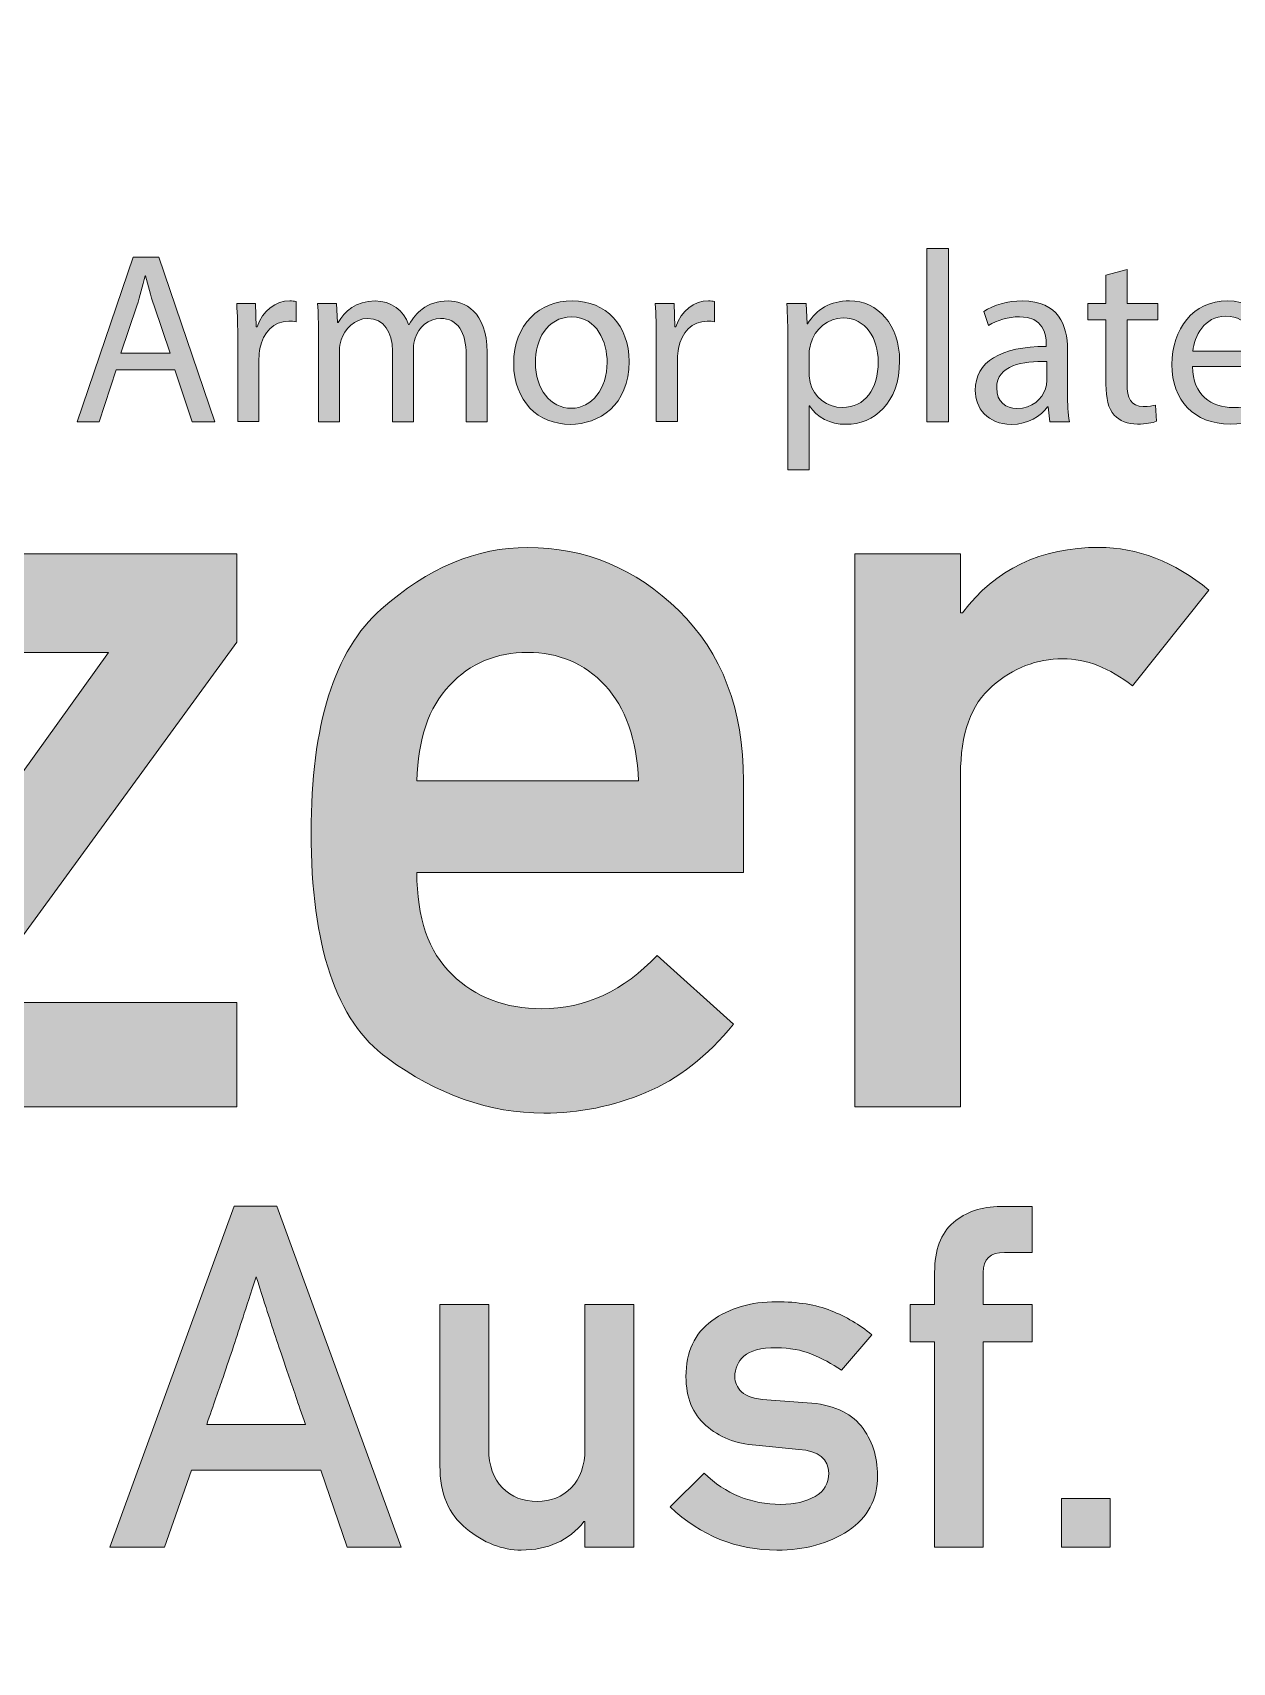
# Model space of a CAD drawing. Header units: inches. Extents: x 247 to 2765, y -1897 to -1110.
# Drawn here: x 2098.43 to 2119.23, y -1358.95 to -1330.69 of the extents above; entities that cross this region are included whole.
import ezdxf

# ---------------------------------------------------------------- set-up
doc = ezdxf.new("R2010")
doc.units = ezdxf.units.IN
doc.header["$MEASUREMENT"] = 0
doc.layers.add('Layer 1', color=7, linetype='Continuous')

# ---------------------------------------------------------------- blocks, each defined once
blk = doc.blocks.new('block 296')
at = {"layer": 'Layer 1', "true_color": 0x010202}
h = blk.add_hatch(color=98, dxfattribs=at)
h.dxf.hatch_style = 2
h.paths.add_polyline_path([(2095.188, -1349.312), (2095.188, -1347.787), (2099.747, -1341.433), (2095.442, -1341.433), (2095.442, -1339.724), (2101.975, -1339.724), (2101.975, -1341.258), (2097.415, -1347.501), (2101.975, -1347.501), (2101.975, -1349.312)])
h = blk.add_hatch(color=98, dxfattribs=at)
h.dxf.hatch_style = 2
edge = h.paths.add_edge_path()
edge.add_spline(control_points=[(2110.76, -1345.247), (2110.76, -1345.247), (2105.095, -1345.247), (2105.095, -1345.247), (2105.095, -1346.035), (2105.298, -1346.626), (2105.705, -1347.02), (2106.11, -1347.414), (2106.63, -1347.611), (2107.261, -1347.611), (2108.015, -1347.611), (2108.681, -1347.303), (2109.26, -1346.687), (2109.26, -1346.687), (2110.584, -1347.879), (2110.584, -1347.879), (2110.134, -1348.433), (2109.627, -1348.829), (2109.063, -1349.066), (2108.498, -1349.303), (2107.909, -1349.422), (2107.296, -1349.422), (2106.361, -1349.422), (2105.454, -1349.104), (2104.578, -1348.465), (2103.701, -1347.828), (2103.262, -1346.525), (2103.262, -1344.554), (2103.262, -1342.688), (2103.667, -1341.399), (2104.476, -1340.684), (2105.284, -1339.969), (2106.131, -1339.613), (2107.014, -1339.613), (2108.013, -1339.613), (2108.887, -1339.977), (2109.636, -1340.707), (2110.384, -1341.437), (2110.758, -1342.421), (2110.758, -1343.658), (2110.758, -1343.658), (2110.76, -1345.247), (2110.76, -1345.247), (2110.76, -1345.247), (2110.76, -1345.247), (2110.76, -1345.247)], knot_values=[0, 0, 0, 0, 1, 1, 1, 2, 2, 2, 3, 3, 3, 4, 4, 4, 5, 5, 5, 6, 6, 6, 7, 7, 7, 8, 8, 8, 9, 9, 9, 10, 10, 10, 11, 11, 11, 12, 12, 12, 13, 13, 13, 14, 14, 14, 15, 15, 15, 15], degree=3, periodic=1)
edge = h.paths.add_edge_path()
edge.add_spline(control_points=[(2105.096, -1343.658), (2105.096, -1343.658), (2108.937, -1343.658), (2108.937, -1343.658), (2108.908, -1342.938), (2108.714, -1342.387), (2108.357, -1342.005), (2108, -1341.623), (2107.554, -1341.432), (2107.015, -1341.432), (2106.472, -1341.432), (2106.02, -1341.623), (2105.66, -1342.005), (2105.302, -1342.388), (2105.113, -1342.938), (2105.096, -1343.658)], knot_values=[0, 0, 0, 0, 1, 1, 1, 2, 2, 2, 3, 3, 3, 4, 4, 4, 5, 5, 5, 5], degree=3, periodic=1)
h = blk.add_hatch(color=98, dxfattribs=at)
h.dxf.hatch_style = 2
edge = h.paths.add_edge_path()
edge.add_spline(control_points=[(2112.688, -1349.312), (2112.688, -1349.312), (2112.688, -1339.723), (2112.688, -1339.723), (2112.688, -1339.723), (2114.52, -1339.723), (2114.52, -1339.723), (2114.52, -1339.723), (2114.52, -1340.748), (2114.52, -1340.748), (2114.52, -1340.748), (2114.556, -1340.748), (2114.556, -1340.748), (2115.122, -1339.991), (2115.912, -1339.612), (2116.923, -1339.612), (2117.59, -1339.612), (2118.224, -1339.858), (2118.826, -1340.351), (2118.826, -1340.351), (2117.502, -1342.014), (2117.502, -1342.014), (2117.105, -1341.699), (2116.701, -1341.543), (2116.292, -1341.543), (2115.842, -1341.543), (2115.433, -1341.701), (2115.069, -1342.019), (2114.703, -1342.335), (2114.52, -1342.846), (2114.52, -1343.547), (2114.52, -1343.547), (2114.52, -1349.311), (2114.52, -1349.311), (2114.52, -1349.311), (2112.688, -1349.312), (2112.688, -1349.312), (2112.688, -1349.312), (2112.688, -1349.312), (2112.688, -1349.312)], knot_values=[0, 0, 0, 0, 1, 1, 1, 2, 2, 2, 3, 3, 3, 4, 4, 4, 5, 5, 5, 6, 6, 6, 7, 7, 7, 8, 8, 8, 9, 9, 9, 10, 10, 10, 11, 11, 11, 12, 12, 12, 13, 13, 13, 13], degree=3, periodic=1)
at = {"layer": 'Layer 1', "lineweight": 0}
blk.add_lwpolyline([(2095.188, -1349.312), (2095.188, -1347.787), (2099.747, -1341.433), (2095.442, -1341.433), (2095.442, -1339.724), (2101.975, -1339.724), (2101.975, -1341.258), (2097.415, -1347.501), (2101.975, -1347.501), (2101.975, -1349.312), (2095.188, -1349.312), (2095.188, -1349.312)], dxfattribs=at)
for points, knots in [([(2110.76, -1345.247), (2110.76, -1345.247), (2105.095, -1345.247), (2105.095, -1345.247), (2105.095, -1346.035), (2105.298, -1346.626), (2105.705, -1347.02), (2106.11, -1347.414), (2106.63, -1347.611), (2107.261, -1347.611), (2108.015, -1347.611), (2108.681, -1347.303), (2109.26, -1346.687), (2109.26, -1346.687), (2110.584, -1347.879), (2110.584, -1347.879), (2110.134, -1348.433), (2109.627, -1348.829), (2109.063, -1349.066), (2108.498, -1349.303), (2107.909, -1349.422), (2107.296, -1349.422), (2106.361, -1349.422), (2105.454, -1349.104), (2104.578, -1348.465), (2103.701, -1347.828), (2103.262, -1346.525), (2103.262, -1344.554), (2103.262, -1342.688), (2103.667, -1341.399), (2104.476, -1340.684), (2105.284, -1339.969), (2106.131, -1339.613), (2107.014, -1339.613), (2108.013, -1339.613), (2108.887, -1339.977), (2109.636, -1340.707), (2110.384, -1341.437), (2110.758, -1342.421), (2110.758, -1343.658), (2110.758, -1343.658), (2110.76, -1345.247), (2110.76, -1345.247), (2110.76, -1345.247), (2110.76, -1345.247), (2110.76, -1345.247)], [0, 0, 0, 0, 1, 1, 1, 2, 2, 2, 3, 3, 3, 4, 4, 4, 5, 5, 5, 6, 6, 6, 7, 7, 7, 8, 8, 8, 9, 9, 9, 10, 10, 10, 11, 11, 11, 12, 12, 12, 13, 13, 13, 14, 14, 14, 15, 15, 15, 15]), ([(2112.688, -1349.312), (2112.688, -1349.312), (2112.688, -1339.723), (2112.688, -1339.723), (2112.688, -1339.723), (2114.52, -1339.723), (2114.52, -1339.723), (2114.52, -1339.723), (2114.52, -1340.748), (2114.52, -1340.748), (2114.52, -1340.748), (2114.556, -1340.748), (2114.556, -1340.748), (2115.122, -1339.991), (2115.912, -1339.612), (2116.923, -1339.612), (2117.59, -1339.612), (2118.224, -1339.858), (2118.826, -1340.351), (2118.826, -1340.351), (2117.502, -1342.014), (2117.502, -1342.014), (2117.105, -1341.699), (2116.701, -1341.543), (2116.292, -1341.543), (2115.842, -1341.543), (2115.433, -1341.701), (2115.069, -1342.019), (2114.703, -1342.335), (2114.52, -1342.846), (2114.52, -1343.547), (2114.52, -1343.547), (2114.52, -1349.311), (2114.52, -1349.311), (2114.52, -1349.311), (2112.688, -1349.312), (2112.688, -1349.312), (2112.688, -1349.312), (2112.688, -1349.312), (2112.688, -1349.312)], [0, 0, 0, 0, 1, 1, 1, 2, 2, 2, 3, 3, 3, 4, 4, 4, 5, 5, 5, 6, 6, 6, 7, 7, 7, 8, 8, 8, 9, 9, 9, 10, 10, 10, 11, 11, 11, 12, 12, 12, 13, 13, 13, 13]), ([(2105.096, -1343.658), (2105.096, -1343.658), (2108.937, -1343.658), (2108.937, -1343.658), (2108.908, -1342.938), (2108.714, -1342.387), (2108.357, -1342.005), (2108, -1341.623), (2107.554, -1341.432), (2107.015, -1341.432), (2106.472, -1341.432), (2106.02, -1341.623), (2105.66, -1342.005), (2105.302, -1342.388), (2105.113, -1342.938), (2105.096, -1343.658)], [0, 0, 0, 0, 1, 1, 1, 2, 2, 2, 3, 3, 3, 4, 4, 4, 5, 5, 5, 5])]:
    blk.add_open_spline(points, degree=3, knots=knots, dxfattribs=at)
blk = doc.blocks.new('block 297')
at = {"layer": 'Layer 1', "true_color": 0x010202}
h = blk.add_hatch(color=98, dxfattribs=at)
h.dxf.hatch_style = 2
h.paths.add_polyline_path([(2099.774, -1356.945), (2101.931, -1351.033), (2102.669, -1351.033), (2104.826, -1356.945), (2103.885, -1356.945), (2103.431, -1355.611), (2101.189, -1355.611), (2100.719, -1356.945)])
edge = h.paths.add_edge_path()
edge.add_spline(control_points=[(2101.452, -1354.821), (2101.452, -1354.821), (2103.164, -1354.821), (2103.164, -1354.821), (2103.039, -1354.456), (2102.941, -1354.169), (2102.87, -1353.962), (2102.798, -1353.756), (2102.736, -1353.573), (2102.683, -1353.413), (2102.632, -1353.253), (2102.577, -1353.091), (2102.524, -1352.927), (2102.47, -1352.761), (2102.399, -1352.537), (2102.31, -1352.258), (2102.214, -1352.55), (2102.139, -1352.783), (2102.082, -1352.957), (2102.025, -1353.132), (2101.971, -1353.3), (2101.917, -1353.462), (2101.865, -1353.624), (2101.805, -1353.805), (2101.735, -1354.005), (2101.665, -1354.206), (2101.571, -1354.477), (2101.452, -1354.821)], knot_values=[0, 0, 0, 0, 1, 1, 1, 2, 2, 2, 3, 3, 3, 4, 4, 4, 5, 5, 5, 6, 6, 6, 7, 7, 7, 8, 8, 8, 9, 9, 9, 9], degree=3, periodic=1)
h = blk.add_hatch(color=98, dxfattribs=at)
h.dxf.hatch_style = 2
edge = h.paths.add_edge_path()
edge.add_spline(control_points=[(2114.071, -1356.949), (2114.071, -1356.949), (2114.071, -1353.389), (2114.071, -1353.389), (2114.071, -1353.389), (2113.646, -1353.389), (2113.646, -1353.389), (2113.646, -1353.389), (2113.646, -1352.74), (2113.646, -1352.74), (2113.646, -1352.74), (2114.071, -1352.74), (2114.071, -1352.74), (2114.071, -1352.74), (2114.071, -1352.184), (2114.071, -1352.184), (2114.071, -1351.794), (2114.18, -1351.504), (2114.396, -1351.319), (2114.612, -1351.135), (2114.885, -1351.041), (2115.215, -1351.041), (2115.215, -1351.041), (2115.762, -1351.041), (2115.762, -1351.041), (2115.762, -1351.041), (2115.762, -1351.836), (2115.762, -1351.836), (2115.762, -1351.836), (2115.284, -1351.836), (2115.284, -1351.836), (2115.039, -1351.836), (2114.914, -1351.952), (2114.914, -1352.184), (2114.914, -1352.184), (2114.914, -1352.74), (2114.914, -1352.74), (2114.914, -1352.74), (2115.762, -1352.74), (2115.762, -1352.74), (2115.762, -1352.74), (2115.762, -1353.389), (2115.762, -1353.389), (2115.762, -1353.389), (2114.914, -1353.389), (2114.914, -1353.389), (2114.914, -1353.389), (2114.914, -1356.949), (2114.914, -1356.949), (2114.914, -1356.949), (2114.071, -1356.949), (2114.071, -1356.949), (2114.071, -1356.949), (2114.071, -1356.949), (2114.071, -1356.949)], knot_values=[0, 0, 0, 0, 1, 1, 1, 2, 2, 2, 3, 3, 3, 4, 4, 4, 5, 5, 5, 6, 6, 6, 7, 7, 7, 8, 8, 8, 9, 9, 9, 10, 10, 10, 11, 11, 11, 12, 12, 12, 13, 13, 13, 14, 14, 14, 15, 15, 15, 16, 16, 16, 17, 17, 17, 18, 18, 18, 18], degree=3, periodic=1)
h = blk.add_hatch(color=98, dxfattribs=at)
h.dxf.hatch_style = 2
edge = h.paths.add_edge_path()
edge.add_spline(control_points=[(2105.495, -1355.538), (2105.495, -1355.538), (2105.495, -1352.74), (2105.495, -1352.74), (2105.495, -1352.74), (2106.342, -1352.74), (2106.342, -1352.74), (2106.342, -1352.74), (2106.342, -1355.25), (2106.342, -1355.25), (2106.342, -1355.537), (2106.422, -1355.758), (2106.579, -1355.917), (2106.737, -1356.076), (2106.939, -1356.154), (2107.181, -1356.154), (2107.417, -1356.154), (2107.614, -1356.075), (2107.772, -1355.917), (2107.929, -1355.759), (2108.009, -1355.537), (2108.009, -1355.25), (2108.009, -1355.25), (2108.009, -1352.74), (2108.009, -1352.74), (2108.009, -1352.74), (2108.856, -1352.74), (2108.856, -1352.74), (2108.856, -1352.74), (2108.856, -1356.949), (2108.856, -1356.949), (2108.856, -1356.949), (2108.009, -1356.949), (2108.009, -1356.949), (2108.009, -1356.949), (2108.009, -1356.503), (2108.009, -1356.503), (2108.009, -1356.503), (2107.992, -1356.503), (2107.992, -1356.503), (2107.731, -1356.833), (2107.368, -1356.998), (2106.906, -1356.998), (2106.574, -1356.998), (2106.255, -1356.873), (2105.951, -1356.625), (2105.647, -1356.38), (2105.495, -1356.017), (2105.495, -1355.538)], knot_values=[0, 0, 0, 0, 1, 1, 1, 2, 2, 2, 3, 3, 3, 4, 4, 4, 5, 5, 5, 6, 6, 6, 7, 7, 7, 8, 8, 8, 9, 9, 9, 10, 10, 10, 11, 11, 11, 12, 12, 12, 13, 13, 13, 14, 14, 14, 15, 15, 15, 16, 16, 16, 16], degree=3, periodic=1)
h = blk.add_hatch(color=98, dxfattribs=at)
h.dxf.hatch_style = 2
edge = h.paths.add_edge_path()
edge.add_spline(control_points=[(2109.485, -1356.249), (2109.485, -1356.249), (2110.077, -1355.665), (2110.077, -1355.665), (2110.445, -1356.024), (2110.887, -1356.205), (2111.404, -1356.205), (2111.645, -1356.205), (2111.842, -1356.159), (2111.999, -1356.067), (2112.156, -1355.977), (2112.235, -1355.842), (2112.235, -1355.664), (2112.235, -1355.418), (2112.063, -1355.28), (2111.72, -1355.251), (2111.72, -1355.251), (2110.974, -1355.181), (2110.974, -1355.181), (2110.625, -1355.154), (2110.335, -1355.04), (2110.105, -1354.837), (2109.876, -1354.634), (2109.761, -1354.352), (2109.761, -1353.989), (2109.761, -1353.563), (2109.911, -1353.239), (2110.211, -1353.02), (2110.51, -1352.801), (2110.883, -1352.692), (2111.33, -1352.692), (2111.697, -1352.692), (2112.013, -1352.743), (2112.275, -1352.847), (2112.537, -1352.95), (2112.772, -1353.09), (2112.98, -1353.263), (2112.98, -1353.263), (2112.457, -1353.88), (2112.457, -1353.88), (2112.289, -1353.766), (2112.117, -1353.673), (2111.938, -1353.6), (2111.759, -1353.527), (2111.557, -1353.49), (2111.33, -1353.49), (2111.058, -1353.49), (2110.871, -1353.538), (2110.765, -1353.634), (2110.659, -1353.729), (2110.607, -1353.85), (2110.607, -1353.996), (2110.607, -1354.089), (2110.646, -1354.173), (2110.725, -1354.252), (2110.804, -1354.331), (2110.95, -1354.377), (2111.162, -1354.393), (2111.162, -1354.393), (2111.86, -1354.443), (2111.86, -1354.443), (2112.295, -1354.472), (2112.608, -1354.607), (2112.797, -1354.846), (2112.986, -1355.086), (2113.082, -1355.372), (2113.082, -1355.705), (2113.082, -1356.119), (2112.913, -1356.437), (2112.574, -1356.662), (2112.236, -1356.886), (2111.824, -1356.998), (2111.337, -1356.998), (2110.638, -1356.999), (2110.02, -1356.749), (2109.485, -1356.249)], knot_values=[0, 0, 0, 0, 1, 1, 1, 2, 2, 2, 3, 3, 3, 4, 4, 4, 5, 5, 5, 6, 6, 6, 7, 7, 7, 8, 8, 8, 9, 9, 9, 10, 10, 10, 11, 11, 11, 12, 12, 12, 13, 13, 13, 14, 14, 14, 15, 15, 15, 16, 16, 16, 17, 17, 17, 18, 18, 18, 19, 19, 19, 20, 20, 20, 21, 21, 21, 22, 22, 22, 23, 23, 23, 24, 24, 24, 25, 25, 25, 25], degree=3, periodic=1)
h = blk.add_hatch(color=98, dxfattribs=at)
h.dxf.hatch_style = 2
h.paths.add_polyline_path([(2116.27, -1356.949), (2116.27, -1356.106), (2117.116, -1356.106), (2117.116, -1356.949)])
at = {"layer": 'Layer 1', "lineweight": 0}
for points in [[(2099.774, -1356.945), (2101.931, -1351.033), (2102.669, -1351.033), (2104.826, -1356.945), (2103.885, -1356.945), (2103.431, -1355.611), (2101.189, -1355.611), (2100.719, -1356.945), (2099.774, -1356.945)], [(2116.27, -1356.949), (2116.27, -1356.106), (2117.116, -1356.106), (2117.116, -1356.949), (2116.27, -1356.949)]]:
    blk.add_lwpolyline(points, dxfattribs=at)
for points, knots in [([(2114.071, -1356.949), (2114.071, -1356.949), (2114.071, -1353.389), (2114.071, -1353.389), (2114.071, -1353.389), (2113.646, -1353.389), (2113.646, -1353.389), (2113.646, -1353.389), (2113.646, -1352.74), (2113.646, -1352.74), (2113.646, -1352.74), (2114.071, -1352.74), (2114.071, -1352.74), (2114.071, -1352.74), (2114.071, -1352.184), (2114.071, -1352.184), (2114.071, -1351.794), (2114.18, -1351.504), (2114.396, -1351.319), (2114.612, -1351.135), (2114.885, -1351.041), (2115.215, -1351.041), (2115.215, -1351.041), (2115.762, -1351.041), (2115.762, -1351.041), (2115.762, -1351.041), (2115.762, -1351.836), (2115.762, -1351.836), (2115.762, -1351.836), (2115.284, -1351.836), (2115.284, -1351.836), (2115.039, -1351.836), (2114.914, -1351.952), (2114.914, -1352.184), (2114.914, -1352.184), (2114.914, -1352.74), (2114.914, -1352.74), (2114.914, -1352.74), (2115.762, -1352.74), (2115.762, -1352.74), (2115.762, -1352.74), (2115.762, -1353.389), (2115.762, -1353.389), (2115.762, -1353.389), (2114.914, -1353.389), (2114.914, -1353.389), (2114.914, -1353.389), (2114.914, -1356.949), (2114.914, -1356.949), (2114.914, -1356.949), (2114.071, -1356.949), (2114.071, -1356.949), (2114.071, -1356.949), (2114.071, -1356.949), (2114.071, -1356.949)], [0, 0, 0, 0, 1, 1, 1, 2, 2, 2, 3, 3, 3, 4, 4, 4, 5, 5, 5, 6, 6, 6, 7, 7, 7, 8, 8, 8, 9, 9, 9, 10, 10, 10, 11, 11, 11, 12, 12, 12, 13, 13, 13, 14, 14, 14, 15, 15, 15, 16, 16, 16, 17, 17, 17, 18, 18, 18, 18]), ([(2101.452, -1354.821), (2101.452, -1354.821), (2103.164, -1354.821), (2103.164, -1354.821), (2103.039, -1354.456), (2102.941, -1354.169), (2102.87, -1353.962), (2102.798, -1353.756), (2102.736, -1353.573), (2102.683, -1353.413), (2102.632, -1353.253), (2102.577, -1353.091), (2102.524, -1352.927), (2102.47, -1352.761), (2102.399, -1352.537), (2102.31, -1352.258), (2102.214, -1352.55), (2102.139, -1352.783), (2102.082, -1352.957), (2102.025, -1353.132), (2101.971, -1353.3), (2101.917, -1353.462), (2101.865, -1353.624), (2101.805, -1353.805), (2101.735, -1354.005), (2101.665, -1354.206), (2101.571, -1354.477), (2101.452, -1354.821)], [0, 0, 0, 0, 1, 1, 1, 2, 2, 2, 3, 3, 3, 4, 4, 4, 5, 5, 5, 6, 6, 6, 7, 7, 7, 8, 8, 8, 9, 9, 9, 9]), ([(2105.495, -1355.538), (2105.495, -1355.538), (2105.495, -1352.74), (2105.495, -1352.74), (2105.495, -1352.74), (2106.342, -1352.74), (2106.342, -1352.74), (2106.342, -1352.74), (2106.342, -1355.25), (2106.342, -1355.25), (2106.342, -1355.537), (2106.422, -1355.758), (2106.579, -1355.917), (2106.737, -1356.076), (2106.939, -1356.154), (2107.181, -1356.154), (2107.417, -1356.154), (2107.614, -1356.075), (2107.772, -1355.917), (2107.929, -1355.759), (2108.009, -1355.537), (2108.009, -1355.25), (2108.009, -1355.25), (2108.009, -1352.74), (2108.009, -1352.74), (2108.009, -1352.74), (2108.856, -1352.74), (2108.856, -1352.74), (2108.856, -1352.74), (2108.856, -1356.949), (2108.856, -1356.949), (2108.856, -1356.949), (2108.009, -1356.949), (2108.009, -1356.949), (2108.009, -1356.949), (2108.009, -1356.503), (2108.009, -1356.503), (2108.009, -1356.503), (2107.992, -1356.503), (2107.992, -1356.503), (2107.731, -1356.833), (2107.368, -1356.998), (2106.906, -1356.998), (2106.574, -1356.998), (2106.255, -1356.873), (2105.951, -1356.625), (2105.647, -1356.38), (2105.495, -1356.017), (2105.495, -1355.538)], [0, 0, 0, 0, 1, 1, 1, 2, 2, 2, 3, 3, 3, 4, 4, 4, 5, 5, 5, 6, 6, 6, 7, 7, 7, 8, 8, 8, 9, 9, 9, 10, 10, 10, 11, 11, 11, 12, 12, 12, 13, 13, 13, 14, 14, 14, 15, 15, 15, 16, 16, 16, 16]), ([(2109.485, -1356.249), (2109.485, -1356.249), (2110.077, -1355.665), (2110.077, -1355.665), (2110.445, -1356.024), (2110.887, -1356.205), (2111.404, -1356.205), (2111.645, -1356.205), (2111.842, -1356.159), (2111.999, -1356.067), (2112.156, -1355.977), (2112.235, -1355.842), (2112.235, -1355.664), (2112.235, -1355.418), (2112.063, -1355.28), (2111.72, -1355.251), (2111.72, -1355.251), (2110.974, -1355.181), (2110.974, -1355.181), (2110.625, -1355.154), (2110.335, -1355.04), (2110.105, -1354.837), (2109.876, -1354.634), (2109.761, -1354.352), (2109.761, -1353.989), (2109.761, -1353.563), (2109.911, -1353.239), (2110.211, -1353.02), (2110.51, -1352.801), (2110.883, -1352.692), (2111.33, -1352.692), (2111.697, -1352.692), (2112.013, -1352.743), (2112.275, -1352.847), (2112.537, -1352.95), (2112.772, -1353.09), (2112.98, -1353.263), (2112.98, -1353.263), (2112.457, -1353.88), (2112.457, -1353.88), (2112.289, -1353.766), (2112.117, -1353.673), (2111.938, -1353.6), (2111.759, -1353.527), (2111.557, -1353.49), (2111.33, -1353.49), (2111.058, -1353.49), (2110.871, -1353.538), (2110.765, -1353.634), (2110.659, -1353.729), (2110.607, -1353.85), (2110.607, -1353.996), (2110.607, -1354.089), (2110.646, -1354.173), (2110.725, -1354.252), (2110.804, -1354.331), (2110.95, -1354.377), (2111.162, -1354.393), (2111.162, -1354.393), (2111.86, -1354.443), (2111.86, -1354.443), (2112.295, -1354.472), (2112.608, -1354.607), (2112.797, -1354.846), (2112.986, -1355.086), (2113.082, -1355.372), (2113.082, -1355.705), (2113.082, -1356.119), (2112.913, -1356.437), (2112.574, -1356.662), (2112.236, -1356.886), (2111.824, -1356.998), (2111.337, -1356.998), (2110.638, -1356.999), (2110.02, -1356.749), (2109.485, -1356.249)], [0, 0, 0, 0, 1, 1, 1, 2, 2, 2, 3, 3, 3, 4, 4, 4, 5, 5, 5, 6, 6, 6, 7, 7, 7, 8, 8, 8, 9, 9, 9, 10, 10, 10, 11, 11, 11, 12, 12, 12, 13, 13, 13, 14, 14, 14, 15, 15, 15, 16, 16, 16, 17, 17, 17, 18, 18, 18, 19, 19, 19, 20, 20, 20, 21, 21, 21, 22, 22, 22, 23, 23, 23, 24, 24, 24, 25, 25, 25, 25])]:
    blk.add_open_spline(points, degree=3, knots=knots, dxfattribs=at)
blk = doc.blocks.new('block 301')
at = {"layer": 'Layer 1', "true_color": 0x010101}
h = blk.add_hatch(color=18, dxfattribs=at)
h.dxf.hatch_style = 2
h.paths.add_polyline_path([(2099.885, -1336.535), (2099.589, -1337.432), (2099.208, -1337.432), (2100.177, -1334.581), (2100.621, -1334.581), (2101.595, -1337.432), (2101.202, -1337.432), (2100.897, -1336.535)])
edge = h.paths.add_edge_path()
edge.add_spline(control_points=[(2100.821, -1336.247), (2100.821, -1336.247), (2100.542, -1335.426), (2100.542, -1335.426), (2100.477, -1335.24), (2100.436, -1335.071), (2100.393, -1334.906), (2100.393, -1334.906), (2100.385, -1334.906), (2100.385, -1334.906), (2100.343, -1335.075), (2100.296, -1335.249), (2100.241, -1335.422), (2100.241, -1335.422), (2099.962, -1336.247), (2099.962, -1336.247), (2099.962, -1336.247), (2100.821, -1336.247), (2100.821, -1336.247), (2100.821, -1336.247), (2100.821, -1336.247), (2100.821, -1336.247)], knot_values=[0, 0, 0, 0, 1, 1, 1, 2, 2, 2, 3, 3, 3, 4, 4, 4, 5, 5, 5, 6, 6, 6, 7, 7, 7, 7], degree=3, periodic=1)
h = blk.add_hatch(color=18, dxfattribs=at)
h.dxf.hatch_style = 2
h.paths.add_polyline_path([(2113.937, -1334.428), (2114.309, -1334.428), (2114.309, -1337.432), (2113.937, -1337.432)])
h = blk.add_hatch(color=18, dxfattribs=at)
h.dxf.hatch_style = 2
edge = h.paths.add_edge_path()
edge.add_spline(control_points=[(2117.407, -1334.796), (2117.407, -1334.796), (2117.407, -1335.384), (2117.407, -1335.384), (2117.407, -1335.384), (2117.94, -1335.384), (2117.94, -1335.384), (2117.94, -1335.384), (2117.94, -1335.667), (2117.94, -1335.667), (2117.94, -1335.667), (2117.407, -1335.667), (2117.407, -1335.667), (2117.407, -1335.667), (2117.407, -1336.772), (2117.407, -1336.772), (2117.407, -1337.026), (2117.478, -1337.169), (2117.686, -1337.169), (2117.783, -1337.169), (2117.855, -1337.157), (2117.901, -1337.144), (2117.901, -1337.144), (2117.919, -1337.423), (2117.919, -1337.423), (2117.847, -1337.453), (2117.733, -1337.474), (2117.588, -1337.474), (2117.415, -1337.474), (2117.275, -1337.419), (2117.186, -1337.318), (2117.08, -1337.207), (2117.042, -1337.026), (2117.042, -1336.784), (2117.042, -1336.784), (2117.042, -1335.667), (2117.042, -1335.667), (2117.042, -1335.667), (2116.725, -1335.667), (2116.725, -1335.667), (2116.725, -1335.667), (2116.725, -1335.384), (2116.725, -1335.384), (2116.725, -1335.384), (2117.042, -1335.384), (2117.042, -1335.384), (2117.042, -1335.384), (2117.042, -1334.893), (2117.042, -1334.893), (2117.042, -1334.893), (2117.407, -1334.796), (2117.407, -1334.796)], knot_values=[0, 0, 0, 0, 1, 1, 1, 2, 2, 2, 3, 3, 3, 4, 4, 4, 5, 5, 5, 6, 6, 6, 7, 7, 7, 8, 8, 8, 9, 9, 9, 10, 10, 10, 11, 11, 11, 12, 12, 12, 13, 13, 13, 14, 14, 14, 15, 15, 15, 16, 16, 16, 17, 17, 17, 17], degree=3, periodic=1)
h = blk.add_hatch(color=18, dxfattribs=at)
h.dxf.hatch_style = 2
edge = h.paths.add_edge_path()
edge.add_spline(control_points=[(2101.99, -1336.023), (2101.99, -1335.781), (2101.985, -1335.575), (2101.973, -1335.384), (2101.973, -1335.384), (2102.299, -1335.384), (2102.299, -1335.384), (2102.299, -1335.384), (2102.311, -1335.785), (2102.311, -1335.785), (2102.311, -1335.785), (2102.328, -1335.785), (2102.328, -1335.785), (2102.422, -1335.511), (2102.645, -1335.337), (2102.895, -1335.337), (2102.937, -1335.337), (2102.967, -1335.341), (2103.001, -1335.35), (2103.001, -1335.35), (2103.001, -1335.701), (2103.001, -1335.701), (2102.963, -1335.693), (2102.925, -1335.689), (2102.874, -1335.689), (2102.612, -1335.689), (2102.426, -1335.887), (2102.375, -1336.166), (2102.367, -1336.217), (2102.358, -1336.277), (2102.358, -1336.34), (2102.358, -1336.34), (2102.358, -1337.431), (2102.358, -1337.431), (2102.358, -1337.431), (2101.99, -1337.431), (2101.99, -1337.431), (2101.99, -1337.431), (2101.99, -1336.023), (2101.99, -1336.023), (2101.99, -1336.023), (2101.99, -1336.023), (2101.99, -1336.023)], knot_values=[0, 0, 0, 0, 1, 1, 1, 2, 2, 2, 3, 3, 3, 4, 4, 4, 5, 5, 5, 6, 6, 6, 7, 7, 7, 8, 8, 8, 9, 9, 9, 10, 10, 10, 11, 11, 11, 12, 12, 12, 13, 13, 13, 14, 14, 14, 14], degree=3, periodic=1)
h = blk.add_hatch(color=18, dxfattribs=at)
h.dxf.hatch_style = 2
edge = h.paths.add_edge_path()
edge.add_spline(control_points=[(2103.391, -1335.938), (2103.391, -1335.726), (2103.387, -1335.553), (2103.374, -1335.384), (2103.374, -1335.384), (2103.7, -1335.384), (2103.7, -1335.384), (2103.7, -1335.384), (2103.717, -1335.715), (2103.717, -1335.715), (2103.717, -1335.715), (2103.729, -1335.715), (2103.729, -1335.715), (2103.844, -1335.519), (2104.034, -1335.338), (2104.372, -1335.338), (2104.652, -1335.338), (2104.864, -1335.507), (2104.953, -1335.748), (2104.953, -1335.748), (2104.961, -1335.748), (2104.961, -1335.748), (2105.024, -1335.634), (2105.104, -1335.545), (2105.189, -1335.482), (2105.312, -1335.389), (2105.446, -1335.338), (2105.641, -1335.338), (2105.912, -1335.338), (2106.314, -1335.515), (2106.314, -1336.226), (2106.314, -1336.226), (2106.314, -1337.433), (2106.314, -1337.433), (2106.314, -1337.433), (2105.95, -1337.433), (2105.95, -1337.433), (2105.95, -1337.433), (2105.95, -1336.274), (2105.95, -1336.274), (2105.95, -1335.88), (2105.806, -1335.643), (2105.506, -1335.643), (2105.294, -1335.643), (2105.129, -1335.799), (2105.066, -1335.982), (2105.049, -1336.032), (2105.036, -1336.1), (2105.036, -1336.167), (2105.036, -1336.167), (2105.036, -1337.433), (2105.036, -1337.433), (2105.036, -1337.433), (2104.672, -1337.433), (2104.672, -1337.433), (2104.672, -1337.433), (2104.672, -1336.205), (2104.672, -1336.205), (2104.672, -1335.88), (2104.529, -1335.643), (2104.245, -1335.643), (2104.012, -1335.643), (2103.843, -1335.829), (2103.784, -1336.015), (2103.762, -1336.07), (2103.754, -1336.133), (2103.754, -1336.198), (2103.754, -1336.198), (2103.754, -1337.433), (2103.754, -1337.433), (2103.754, -1337.433), (2103.391, -1337.433), (2103.391, -1337.433), (2103.391, -1337.433), (2103.391, -1335.938), (2103.391, -1335.938), (2103.391, -1335.938), (2103.391, -1335.938), (2103.391, -1335.938)], knot_values=[0, 0, 0, 0, 1, 1, 1, 2, 2, 2, 3, 3, 3, 4, 4, 4, 5, 5, 5, 6, 6, 6, 7, 7, 7, 8, 8, 8, 9, 9, 9, 10, 10, 10, 11, 11, 11, 12, 12, 12, 13, 13, 13, 14, 14, 14, 15, 15, 15, 16, 16, 16, 17, 17, 17, 18, 18, 18, 19, 19, 19, 20, 20, 20, 21, 21, 21, 22, 22, 22, 23, 23, 23, 24, 24, 24, 25, 25, 25, 26, 26, 26, 26], degree=3, periodic=1)
h = blk.add_hatch(color=18, dxfattribs=at)
h.dxf.hatch_style = 2
edge = h.paths.add_edge_path()
edge.add_spline(control_points=[(2108.775, -1336.391), (2108.775, -1337.148), (2108.251, -1337.479), (2107.755, -1337.479), (2107.201, -1337.479), (2106.774, -1337.073), (2106.774, -1336.425), (2106.774, -1335.74), (2107.222, -1335.338), (2107.789, -1335.338), (2108.377, -1335.337), (2108.775, -1335.764), (2108.775, -1336.391)], knot_values=[0, 0, 0, 0, 1, 1, 1, 2, 2, 2, 3, 3, 3, 4, 4, 4, 4], degree=3, periodic=1)
edge = h.paths.add_edge_path()
edge.add_spline(control_points=[(2107.15, -1336.412), (2107.15, -1336.86), (2107.408, -1337.199), (2107.772, -1337.199), (2108.128, -1337.199), (2108.394, -1336.865), (2108.394, -1336.404), (2108.394, -1336.057), (2108.221, -1335.617), (2107.781, -1335.617), (2107.34, -1335.617), (2107.15, -1336.023), (2107.15, -1336.412)], knot_values=[0, 0, 0, 0, 1, 1, 1, 2, 2, 2, 3, 3, 3, 4, 4, 4, 4], degree=3, periodic=1)
h = blk.add_hatch(color=18, dxfattribs=at)
h.dxf.hatch_style = 2
edge = h.paths.add_edge_path()
edge.add_spline(control_points=[(2109.246, -1336.023), (2109.246, -1335.781), (2109.242, -1335.575), (2109.229, -1335.384), (2109.229, -1335.384), (2109.555, -1335.384), (2109.555, -1335.384), (2109.555, -1335.384), (2109.568, -1335.785), (2109.568, -1335.785), (2109.568, -1335.785), (2109.584, -1335.785), (2109.584, -1335.785), (2109.678, -1335.511), (2109.902, -1335.337), (2110.151, -1335.337), (2110.194, -1335.337), (2110.223, -1335.341), (2110.257, -1335.35), (2110.257, -1335.35), (2110.257, -1335.701), (2110.257, -1335.701), (2110.219, -1335.693), (2110.181, -1335.689), (2110.13, -1335.689), (2109.868, -1335.689), (2109.682, -1335.887), (2109.631, -1336.166), (2109.623, -1336.217), (2109.614, -1336.277), (2109.614, -1336.34), (2109.614, -1336.34), (2109.614, -1337.431), (2109.614, -1337.431), (2109.614, -1337.431), (2109.246, -1337.431), (2109.246, -1337.431), (2109.246, -1337.431), (2109.246, -1336.023), (2109.246, -1336.023)], knot_values=[0, 0, 0, 0, 1, 1, 1, 2, 2, 2, 3, 3, 3, 4, 4, 4, 5, 5, 5, 6, 6, 6, 7, 7, 7, 8, 8, 8, 9, 9, 9, 10, 10, 10, 11, 11, 11, 12, 12, 12, 13, 13, 13, 13], degree=3, periodic=1)
h = blk.add_hatch(color=18, dxfattribs=at)
h.dxf.hatch_style = 2
edge = h.paths.add_edge_path()
edge.add_spline(control_points=[(2111.527, -1336.053), (2111.527, -1335.79), (2111.519, -1335.578), (2111.51, -1335.384), (2111.51, -1335.384), (2111.844, -1335.384), (2111.844, -1335.384), (2111.844, -1335.384), (2111.861, -1335.735), (2111.861, -1335.735), (2111.861, -1335.735), (2111.869, -1335.735), (2111.869, -1335.735), (2112.021, -1335.485), (2112.262, -1335.337), (2112.597, -1335.337), (2113.092, -1335.337), (2113.464, -1335.756), (2113.464, -1336.378), (2113.464, -1337.114), (2113.016, -1337.478), (2112.533, -1337.478), (2112.262, -1337.478), (2112.025, -1337.36), (2111.902, -1337.156), (2111.902, -1337.156), (2111.895, -1337.156), (2111.895, -1337.156), (2111.895, -1337.156), (2111.895, -1338.268), (2111.895, -1338.268), (2111.895, -1338.268), (2111.527, -1338.268), (2111.527, -1338.268), (2111.527, -1338.268), (2111.527, -1336.053), (2111.527, -1336.053), (2111.527, -1336.053), (2111.527, -1336.053), (2111.527, -1336.053)], knot_values=[0, 0, 0, 0, 1, 1, 1, 2, 2, 2, 3, 3, 3, 4, 4, 4, 5, 5, 5, 6, 6, 6, 7, 7, 7, 8, 8, 8, 9, 9, 9, 10, 10, 10, 11, 11, 11, 12, 12, 12, 13, 13, 13, 13], degree=3, periodic=1)
edge = h.paths.add_edge_path()
edge.add_spline(control_points=[(2111.895, -1336.598), (2111.895, -1336.653), (2111.903, -1336.704), (2111.912, -1336.75), (2111.98, -1337.009), (2112.204, -1337.186), (2112.471, -1337.186), (2112.864, -1337.186), (2113.093, -1336.865), (2113.093, -1336.395), (2113.093, -1335.985), (2112.877, -1335.633), (2112.483, -1335.633), (2112.229, -1335.633), (2111.992, -1335.816), (2111.921, -1336.095), (2111.908, -1336.141), (2111.895, -1336.196), (2111.895, -1336.247), (2111.895, -1336.247), (2111.895, -1336.598), (2111.895, -1336.598)], knot_values=[0, 0, 0, 0, 1, 1, 1, 2, 2, 2, 3, 3, 3, 4, 4, 4, 5, 5, 5, 6, 6, 6, 7, 7, 7, 7], degree=3, periodic=1)
h = blk.add_hatch(color=18, dxfattribs=at)
h.dxf.hatch_style = 2
edge = h.paths.add_edge_path()
edge.add_spline(control_points=[(2116.069, -1337.432), (2116.069, -1337.432), (2116.039, -1337.174), (2116.039, -1337.174), (2116.039, -1337.174), (2116.027, -1337.174), (2116.027, -1337.174), (2115.913, -1337.335), (2115.693, -1337.479), (2115.401, -1337.479), (2114.986, -1337.479), (2114.775, -1337.187), (2114.775, -1336.891), (2114.775, -1336.396), (2115.215, -1336.125), (2116.006, -1336.129), (2116.006, -1336.129), (2116.006, -1336.087), (2116.006, -1336.087), (2116.006, -1335.918), (2115.959, -1335.613), (2115.541, -1335.613), (2115.35, -1335.613), (2115.151, -1335.672), (2115.008, -1335.765), (2115.008, -1335.765), (2114.923, -1335.52), (2114.923, -1335.52), (2115.092, -1335.41), (2115.338, -1335.338), (2115.595, -1335.338), (2116.221, -1335.338), (2116.374, -1335.765), (2116.374, -1336.176), (2116.374, -1336.176), (2116.374, -1336.942), (2116.374, -1336.942), (2116.374, -1337.119), (2116.382, -1337.293), (2116.408, -1337.433), (2116.408, -1337.433), (2116.069, -1337.433), (2116.069, -1337.433), (2116.069, -1337.433), (2116.069, -1337.432), (2116.069, -1337.432), (2116.069, -1337.432), (2116.069, -1337.432), (2116.069, -1337.432)], knot_values=[0, 0, 0, 0, 1, 1, 1, 2, 2, 2, 3, 3, 3, 4, 4, 4, 5, 5, 5, 6, 6, 6, 7, 7, 7, 8, 8, 8, 9, 9, 9, 10, 10, 10, 11, 11, 11, 12, 12, 12, 13, 13, 13, 14, 14, 14, 15, 15, 15, 16, 16, 16, 16], degree=3, periodic=1)
edge = h.paths.add_edge_path()
edge.add_spline(control_points=[(2116.014, -1336.387), (2115.608, -1336.379), (2115.147, -1336.451), (2115.147, -1336.848), (2115.147, -1337.089), (2115.307, -1337.204), (2115.498, -1337.204), (2115.764, -1337.204), (2115.934, -1337.035), (2115.993, -1336.861), (2116.005, -1336.823), (2116.014, -1336.78), (2116.014, -1336.743), (2116.014, -1336.743), (2116.014, -1336.387), (2116.014, -1336.387)], knot_values=[0, 0, 0, 0, 1, 1, 1, 2, 2, 2, 3, 3, 3, 4, 4, 4, 5, 5, 5, 5], degree=3, periodic=1)
h = blk.add_hatch(color=18, dxfattribs=at)
h.dxf.hatch_style = 2
edge = h.paths.add_edge_path()
edge.add_spline(control_points=[(2118.541, -1336.476), (2118.55, -1336.98), (2118.872, -1337.187), (2119.244, -1337.187), (2119.511, -1337.187), (2119.671, -1337.14), (2119.811, -1337.081), (2119.811, -1337.081), (2119.874, -1337.348), (2119.874, -1337.348), (2119.743, -1337.407), (2119.519, -1337.474), (2119.193, -1337.474), (2118.563, -1337.474), (2118.186, -1337.059), (2118.186, -1336.442), (2118.186, -1335.824), (2118.55, -1335.338), (2119.146, -1335.338), (2119.815, -1335.338), (2119.993, -1335.926), (2119.993, -1336.302), (2119.993, -1336.378), (2119.984, -1336.438), (2119.98, -1336.475), (2119.98, -1336.475), (2118.541, -1336.475), (2118.541, -1336.475), (2118.541, -1336.475), (2118.541, -1336.476), (2118.541, -1336.476)], knot_values=[0, 0, 0, 0, 1, 1, 1, 2, 2, 2, 3, 3, 3, 4, 4, 4, 5, 5, 5, 6, 6, 6, 7, 7, 7, 8, 8, 8, 9, 9, 9, 10, 10, 10, 10], degree=3, periodic=1)
edge = h.paths.add_edge_path()
edge.add_spline(control_points=[(2119.633, -1336.209), (2119.638, -1335.972), (2119.536, -1335.604), (2119.117, -1335.604), (2118.741, -1335.604), (2118.576, -1335.951), (2118.546, -1336.209), (2118.546, -1336.209), (2119.633, -1336.209), (2119.633, -1336.209)], knot_values=[0, 0, 0, 0, 1, 1, 1, 2, 2, 2, 3, 3, 3, 3], degree=3, periodic=1)
at = {"layer": 'Layer 1', "lineweight": 0}
for points in [[(2099.885, -1336.535), (2099.589, -1337.432), (2099.208, -1337.432), (2100.177, -1334.581), (2100.621, -1334.581), (2101.595, -1337.432), (2101.202, -1337.432), (2100.897, -1336.535), (2099.885, -1336.535)], [(2113.937, -1334.428), (2114.309, -1334.428), (2114.309, -1337.432), (2113.937, -1337.432), (2113.937, -1334.428)]]:
    blk.add_lwpolyline(points, dxfattribs=at)
for points, knots in [([(2100.821, -1336.247), (2100.821, -1336.247), (2100.542, -1335.426), (2100.542, -1335.426), (2100.477, -1335.24), (2100.436, -1335.071), (2100.393, -1334.906), (2100.393, -1334.906), (2100.385, -1334.906), (2100.385, -1334.906), (2100.343, -1335.075), (2100.296, -1335.249), (2100.241, -1335.422), (2100.241, -1335.422), (2099.962, -1336.247), (2099.962, -1336.247), (2099.962, -1336.247), (2100.821, -1336.247), (2100.821, -1336.247), (2100.821, -1336.247), (2100.821, -1336.247), (2100.821, -1336.247)], [0, 0, 0, 0, 1, 1, 1, 2, 2, 2, 3, 3, 3, 4, 4, 4, 5, 5, 5, 6, 6, 6, 7, 7, 7, 7]), ([(2117.407, -1334.796), (2117.407, -1334.796), (2117.407, -1335.384), (2117.407, -1335.384), (2117.407, -1335.384), (2117.94, -1335.384), (2117.94, -1335.384), (2117.94, -1335.384), (2117.94, -1335.667), (2117.94, -1335.667), (2117.94, -1335.667), (2117.407, -1335.667), (2117.407, -1335.667), (2117.407, -1335.667), (2117.407, -1336.772), (2117.407, -1336.772), (2117.407, -1337.026), (2117.478, -1337.169), (2117.686, -1337.169), (2117.783, -1337.169), (2117.855, -1337.157), (2117.901, -1337.144), (2117.901, -1337.144), (2117.919, -1337.423), (2117.919, -1337.423), (2117.847, -1337.453), (2117.733, -1337.474), (2117.588, -1337.474), (2117.415, -1337.474), (2117.275, -1337.419), (2117.186, -1337.318), (2117.08, -1337.207), (2117.042, -1337.026), (2117.042, -1336.784), (2117.042, -1336.784), (2117.042, -1335.667), (2117.042, -1335.667), (2117.042, -1335.667), (2116.725, -1335.667), (2116.725, -1335.667), (2116.725, -1335.667), (2116.725, -1335.384), (2116.725, -1335.384), (2116.725, -1335.384), (2117.042, -1335.384), (2117.042, -1335.384), (2117.042, -1335.384), (2117.042, -1334.893), (2117.042, -1334.893), (2117.042, -1334.893), (2117.407, -1334.796), (2117.407, -1334.796)], [0, 0, 0, 0, 1, 1, 1, 2, 2, 2, 3, 3, 3, 4, 4, 4, 5, 5, 5, 6, 6, 6, 7, 7, 7, 8, 8, 8, 9, 9, 9, 10, 10, 10, 11, 11, 11, 12, 12, 12, 13, 13, 13, 14, 14, 14, 15, 15, 15, 16, 16, 16, 17, 17, 17, 17]), ([(2101.99, -1336.023), (2101.99, -1335.781), (2101.985, -1335.575), (2101.973, -1335.384), (2101.973, -1335.384), (2102.299, -1335.384), (2102.299, -1335.384), (2102.299, -1335.384), (2102.311, -1335.785), (2102.311, -1335.785), (2102.311, -1335.785), (2102.328, -1335.785), (2102.328, -1335.785), (2102.422, -1335.511), (2102.645, -1335.337), (2102.895, -1335.337), (2102.937, -1335.337), (2102.967, -1335.341), (2103.001, -1335.35), (2103.001, -1335.35), (2103.001, -1335.701), (2103.001, -1335.701), (2102.963, -1335.693), (2102.925, -1335.689), (2102.874, -1335.689), (2102.612, -1335.689), (2102.426, -1335.887), (2102.375, -1336.166), (2102.367, -1336.217), (2102.358, -1336.277), (2102.358, -1336.34), (2102.358, -1336.34), (2102.358, -1337.431), (2102.358, -1337.431), (2102.358, -1337.431), (2101.99, -1337.431), (2101.99, -1337.431), (2101.99, -1337.431), (2101.99, -1336.023), (2101.99, -1336.023), (2101.99, -1336.023), (2101.99, -1336.023), (2101.99, -1336.023)], [0, 0, 0, 0, 1, 1, 1, 2, 2, 2, 3, 3, 3, 4, 4, 4, 5, 5, 5, 6, 6, 6, 7, 7, 7, 8, 8, 8, 9, 9, 9, 10, 10, 10, 11, 11, 11, 12, 12, 12, 13, 13, 13, 14, 14, 14, 14]), ([(2103.391, -1335.938), (2103.391, -1335.726), (2103.387, -1335.553), (2103.374, -1335.384), (2103.374, -1335.384), (2103.7, -1335.384), (2103.7, -1335.384), (2103.7, -1335.384), (2103.717, -1335.715), (2103.717, -1335.715), (2103.717, -1335.715), (2103.729, -1335.715), (2103.729, -1335.715), (2103.844, -1335.519), (2104.034, -1335.338), (2104.372, -1335.338), (2104.652, -1335.338), (2104.864, -1335.507), (2104.953, -1335.748), (2104.953, -1335.748), (2104.961, -1335.748), (2104.961, -1335.748), (2105.024, -1335.634), (2105.104, -1335.545), (2105.189, -1335.482), (2105.312, -1335.389), (2105.446, -1335.338), (2105.641, -1335.338), (2105.912, -1335.338), (2106.314, -1335.515), (2106.314, -1336.226), (2106.314, -1336.226), (2106.314, -1337.433), (2106.314, -1337.433), (2106.314, -1337.433), (2105.95, -1337.433), (2105.95, -1337.433), (2105.95, -1337.433), (2105.95, -1336.274), (2105.95, -1336.274), (2105.95, -1335.88), (2105.806, -1335.643), (2105.506, -1335.643), (2105.294, -1335.643), (2105.129, -1335.799), (2105.066, -1335.982), (2105.049, -1336.032), (2105.036, -1336.1), (2105.036, -1336.167), (2105.036, -1336.167), (2105.036, -1337.433), (2105.036, -1337.433), (2105.036, -1337.433), (2104.672, -1337.433), (2104.672, -1337.433), (2104.672, -1337.433), (2104.672, -1336.205), (2104.672, -1336.205), (2104.672, -1335.88), (2104.529, -1335.643), (2104.245, -1335.643), (2104.012, -1335.643), (2103.843, -1335.829), (2103.784, -1336.015), (2103.762, -1336.07), (2103.754, -1336.133), (2103.754, -1336.198), (2103.754, -1336.198), (2103.754, -1337.433), (2103.754, -1337.433), (2103.754, -1337.433), (2103.391, -1337.433), (2103.391, -1337.433), (2103.391, -1337.433), (2103.391, -1335.938), (2103.391, -1335.938), (2103.391, -1335.938), (2103.391, -1335.938), (2103.391, -1335.938)], [0, 0, 0, 0, 1, 1, 1, 2, 2, 2, 3, 3, 3, 4, 4, 4, 5, 5, 5, 6, 6, 6, 7, 7, 7, 8, 8, 8, 9, 9, 9, 10, 10, 10, 11, 11, 11, 12, 12, 12, 13, 13, 13, 14, 14, 14, 15, 15, 15, 16, 16, 16, 17, 17, 17, 18, 18, 18, 19, 19, 19, 20, 20, 20, 21, 21, 21, 22, 22, 22, 23, 23, 23, 24, 24, 24, 25, 25, 25, 26, 26, 26, 26]), ([(2108.775, -1336.391), (2108.775, -1337.148), (2108.251, -1337.479), (2107.755, -1337.479), (2107.201, -1337.479), (2106.774, -1337.073), (2106.774, -1336.425), (2106.774, -1335.74), (2107.222, -1335.338), (2107.789, -1335.338), (2108.377, -1335.337), (2108.775, -1335.764), (2108.775, -1336.391)], [0, 0, 0, 0, 1, 1, 1, 2, 2, 2, 3, 3, 3, 4, 4, 4, 4]), ([(2109.246, -1336.023), (2109.246, -1335.781), (2109.242, -1335.575), (2109.229, -1335.384), (2109.229, -1335.384), (2109.555, -1335.384), (2109.555, -1335.384), (2109.555, -1335.384), (2109.568, -1335.785), (2109.568, -1335.785), (2109.568, -1335.785), (2109.584, -1335.785), (2109.584, -1335.785), (2109.678, -1335.511), (2109.902, -1335.337), (2110.151, -1335.337), (2110.194, -1335.337), (2110.223, -1335.341), (2110.257, -1335.35), (2110.257, -1335.35), (2110.257, -1335.701), (2110.257, -1335.701), (2110.219, -1335.693), (2110.181, -1335.689), (2110.13, -1335.689), (2109.868, -1335.689), (2109.682, -1335.887), (2109.631, -1336.166), (2109.623, -1336.217), (2109.614, -1336.277), (2109.614, -1336.34), (2109.614, -1336.34), (2109.614, -1337.431), (2109.614, -1337.431), (2109.614, -1337.431), (2109.246, -1337.431), (2109.246, -1337.431), (2109.246, -1337.431), (2109.246, -1336.023), (2109.246, -1336.023)], [0, 0, 0, 0, 1, 1, 1, 2, 2, 2, 3, 3, 3, 4, 4, 4, 5, 5, 5, 6, 6, 6, 7, 7, 7, 8, 8, 8, 9, 9, 9, 10, 10, 10, 11, 11, 11, 12, 12, 12, 13, 13, 13, 13]), ([(2111.527, -1336.053), (2111.527, -1335.79), (2111.519, -1335.578), (2111.51, -1335.384), (2111.51, -1335.384), (2111.844, -1335.384), (2111.844, -1335.384), (2111.844, -1335.384), (2111.861, -1335.735), (2111.861, -1335.735), (2111.861, -1335.735), (2111.869, -1335.735), (2111.869, -1335.735), (2112.021, -1335.485), (2112.262, -1335.337), (2112.597, -1335.337), (2113.092, -1335.337), (2113.464, -1335.756), (2113.464, -1336.378), (2113.464, -1337.114), (2113.016, -1337.478), (2112.533, -1337.478), (2112.262, -1337.478), (2112.025, -1337.36), (2111.902, -1337.156), (2111.902, -1337.156), (2111.895, -1337.156), (2111.895, -1337.156), (2111.895, -1337.156), (2111.895, -1338.268), (2111.895, -1338.268), (2111.895, -1338.268), (2111.527, -1338.268), (2111.527, -1338.268), (2111.527, -1338.268), (2111.527, -1336.053), (2111.527, -1336.053), (2111.527, -1336.053), (2111.527, -1336.053), (2111.527, -1336.053)], [0, 0, 0, 0, 1, 1, 1, 2, 2, 2, 3, 3, 3, 4, 4, 4, 5, 5, 5, 6, 6, 6, 7, 7, 7, 8, 8, 8, 9, 9, 9, 10, 10, 10, 11, 11, 11, 12, 12, 12, 13, 13, 13, 13]), ([(2116.069, -1337.432), (2116.069, -1337.432), (2116.039, -1337.174), (2116.039, -1337.174), (2116.039, -1337.174), (2116.027, -1337.174), (2116.027, -1337.174), (2115.913, -1337.335), (2115.693, -1337.479), (2115.401, -1337.479), (2114.986, -1337.479), (2114.775, -1337.187), (2114.775, -1336.891), (2114.775, -1336.396), (2115.215, -1336.125), (2116.006, -1336.129), (2116.006, -1336.129), (2116.006, -1336.087), (2116.006, -1336.087), (2116.006, -1335.918), (2115.959, -1335.613), (2115.541, -1335.613), (2115.35, -1335.613), (2115.151, -1335.672), (2115.008, -1335.765), (2115.008, -1335.765), (2114.923, -1335.52), (2114.923, -1335.52), (2115.092, -1335.41), (2115.338, -1335.338), (2115.595, -1335.338), (2116.221, -1335.338), (2116.374, -1335.765), (2116.374, -1336.176), (2116.374, -1336.176), (2116.374, -1336.942), (2116.374, -1336.942), (2116.374, -1337.119), (2116.382, -1337.293), (2116.408, -1337.433), (2116.408, -1337.433), (2116.069, -1337.433), (2116.069, -1337.433), (2116.069, -1337.433), (2116.069, -1337.432), (2116.069, -1337.432), (2116.069, -1337.432), (2116.069, -1337.432), (2116.069, -1337.432)], [0, 0, 0, 0, 1, 1, 1, 2, 2, 2, 3, 3, 3, 4, 4, 4, 5, 5, 5, 6, 6, 6, 7, 7, 7, 8, 8, 8, 9, 9, 9, 10, 10, 10, 11, 11, 11, 12, 12, 12, 13, 13, 13, 14, 14, 14, 15, 15, 15, 16, 16, 16, 16]), ([(2118.541, -1336.476), (2118.55, -1336.98), (2118.872, -1337.187), (2119.244, -1337.187), (2119.511, -1337.187), (2119.671, -1337.14), (2119.811, -1337.081), (2119.811, -1337.081), (2119.874, -1337.348), (2119.874, -1337.348), (2119.743, -1337.407), (2119.519, -1337.474), (2119.193, -1337.474), (2118.563, -1337.474), (2118.186, -1337.059), (2118.186, -1336.442), (2118.186, -1335.824), (2118.55, -1335.338), (2119.146, -1335.338), (2119.815, -1335.338), (2119.993, -1335.926), (2119.993, -1336.302), (2119.993, -1336.378), (2119.984, -1336.438), (2119.98, -1336.475), (2119.98, -1336.475), (2118.541, -1336.475), (2118.541, -1336.475), (2118.541, -1336.475), (2118.541, -1336.476), (2118.541, -1336.476)], [0, 0, 0, 0, 1, 1, 1, 2, 2, 2, 3, 3, 3, 4, 4, 4, 5, 5, 5, 6, 6, 6, 7, 7, 7, 8, 8, 8, 9, 9, 9, 10, 10, 10, 10]), ([(2107.15, -1336.412), (2107.15, -1336.86), (2107.408, -1337.199), (2107.772, -1337.199), (2108.128, -1337.199), (2108.394, -1336.865), (2108.394, -1336.404), (2108.394, -1336.057), (2108.221, -1335.617), (2107.781, -1335.617), (2107.34, -1335.617), (2107.15, -1336.023), (2107.15, -1336.412)], [0, 0, 0, 0, 1, 1, 1, 2, 2, 2, 3, 3, 3, 4, 4, 4, 4]), ([(2111.895, -1336.598), (2111.895, -1336.653), (2111.903, -1336.704), (2111.912, -1336.75), (2111.98, -1337.009), (2112.204, -1337.186), (2112.471, -1337.186), (2112.864, -1337.186), (2113.093, -1336.865), (2113.093, -1336.395), (2113.093, -1335.985), (2112.877, -1335.633), (2112.483, -1335.633), (2112.229, -1335.633), (2111.992, -1335.816), (2111.921, -1336.095), (2111.908, -1336.141), (2111.895, -1336.196), (2111.895, -1336.247), (2111.895, -1336.247), (2111.895, -1336.598), (2111.895, -1336.598)], [0, 0, 0, 0, 1, 1, 1, 2, 2, 2, 3, 3, 3, 4, 4, 4, 5, 5, 5, 6, 6, 6, 7, 7, 7, 7]), ([(2119.633, -1336.209), (2119.638, -1335.972), (2119.536, -1335.604), (2119.117, -1335.604), (2118.741, -1335.604), (2118.576, -1335.951), (2118.546, -1336.209), (2118.546, -1336.209), (2119.633, -1336.209), (2119.633, -1336.209)], [0, 0, 0, 0, 1, 1, 1, 2, 2, 2, 3, 3, 3, 3]), ([(2116.014, -1336.387), (2115.608, -1336.379), (2115.147, -1336.451), (2115.147, -1336.848), (2115.147, -1337.089), (2115.307, -1337.204), (2115.498, -1337.204), (2115.764, -1337.204), (2115.934, -1337.035), (2115.993, -1336.861), (2116.005, -1336.823), (2116.014, -1336.78), (2116.014, -1336.743), (2116.014, -1336.743), (2116.014, -1336.387), (2116.014, -1336.387)], [0, 0, 0, 0, 1, 1, 1, 2, 2, 2, 3, 3, 3, 4, 4, 4, 5, 5, 5, 5])]:
    blk.add_open_spline(points, degree=3, knots=knots, dxfattribs=at)
blk = doc.blocks.new('block 294')
at = {"layer": 'Layer 1'}
for name in ['block 301', 'block 296', 'block 297']:
    blk.add_blockref(name, (0, 0), dxfattribs=at)

msp = doc.modelspace()

# ---------------------------------------------------------------- linework, layer by layer
at = {"layer": 'Layer 1', "color": 18, "lineweight": 50, "true_color": 0x010101}
msp.add_open_spline([(2151.957, -1292.585), (2151.957, -1292.585), (2112.246, -1281.678), (2112.246, -1281.678), (2112.246, -1281.678), (2087.021, -1281.678), (2087.021, -1281.678), (2087.021, -1281.678), (2047.31, -1292.585), (2047.31, -1292.585), (2047.31, -1292.585), (2025.83, -1356.312), (2025.83, -1356.312), (2025.83, -1356.312), (2025.689, -1356.731), (2025.689, -1356.731), (2025.689, -1356.731), (2043.489, -1426.73), (2043.489, -1426.73), (2043.489, -1426.73), (2059.792, -1426.73), (2059.792, -1426.73), (2059.792, -1426.73), (2056.271, -1423.729), (2056.271, -1423.729), (2056.271, -1423.729), (2045.822, -1423.729), (2045.822, -1423.729), (2045.822, -1423.729), (2033.15, -1373.898), (2033.15, -1373.898), (2033.15, -1373.898), (2045.59, -1373.898), (2045.59, -1373.898), (2046.142, -1373.898), (2046.59, -1373.45), (2046.59, -1372.898), (2046.59, -1372.898), (2046.59, -1367.898), (2046.59, -1367.898), (2046.59, -1367.346), (2046.142, -1366.898), (2045.59, -1366.898), (2045.59, -1366.898), (2031.369, -1366.898), (2031.369, -1366.898), (2031.369, -1366.898), (2028.815, -1356.851), (2028.815, -1356.851), (2028.815, -1356.851), (2049.644, -1295.055), (2049.644, -1295.055), (2049.644, -1295.055), (2087.426, -1284.678), (2087.426, -1284.678), (2087.426, -1284.678), (2098.134, -1284.678), (2098.134, -1284.678), (2098.134, -1284.678), (2098.134, -1287.655), (2098.134, -1287.655), (2098.134, -1287.655), (2101.135, -1287.655), (2101.135, -1287.655), (2101.135, -1287.655), (2101.135, -1284.678), (2101.135, -1284.678), (2101.135, -1284.678), (2111.843, -1284.678), (2111.843, -1284.678), (2111.843, -1284.678), (2149.626, -1295.055), (2149.626, -1295.055), (2149.626, -1295.055), (2170.455, -1356.851), (2170.455, -1356.851), (2170.455, -1356.851), (2167.9, -1366.898), (2167.9, -1366.898), (2167.9, -1366.898), (2153.68, -1366.898), (2153.68, -1366.898), (2153.129, -1366.898), (2152.68, -1367.346), (2152.68, -1367.898), (2152.68, -1367.898), (2152.68, -1372.898), (2152.68, -1372.898), (2152.68, -1373.45), (2153.129, -1373.898), (2153.68, -1373.898), (2153.68, -1373.898), (2166.12, -1373.898), (2166.12, -1373.898), (2166.12, -1373.898), (2153.448, -1423.729), (2153.448, -1423.729), (2153.448, -1423.729), (2142.999, -1423.729), (2142.999, -1423.729), (2142.999, -1423.729), (2139.478, -1426.73), (2139.478, -1426.73), (2139.478, -1426.73), (2155.781, -1426.73), (2155.781, -1426.73), (2155.781, -1426.73), (2173.471, -1357.161), (2173.471, -1357.161), (2173.471, -1357.161), (2173.581, -1356.731), (2173.581, -1356.731), (2173.581, -1356.731), (2151.957, -1292.585), (2151.957, -1292.585)], degree=3, knots=[0, 0, 0, 0, 1, 1, 1, 2, 2, 2, 3, 3, 3, 4, 4, 4, 5, 5, 5, 6, 6, 6, 7, 7, 7, 8, 8, 8, 9, 9, 9, 10, 10, 10, 11, 11, 11, 12, 12, 12, 13, 13, 13, 14, 14, 14, 15, 15, 15, 16, 16, 16, 17, 17, 17, 18, 18, 18, 19, 19, 19, 20, 20, 20, 21, 21, 21, 22, 22, 22, 23, 23, 23, 24, 24, 24, 25, 25, 25, 26, 26, 26, 27, 27, 27, 28, 28, 28, 29, 29, 29, 30, 30, 30, 31, 31, 31, 32, 32, 32, 33, 33, 33, 34, 34, 34, 35, 35, 35, 36, 36, 36, 37, 37, 37, 38, 38, 38, 38], dxfattribs=at)

# ---------------------------------------------------------------- block references
at = {"layer": 'Layer 1'}
msp.add_blockref('block 294', (0, 0), dxfattribs=at)

doc.saveas('drawing.dxf')
